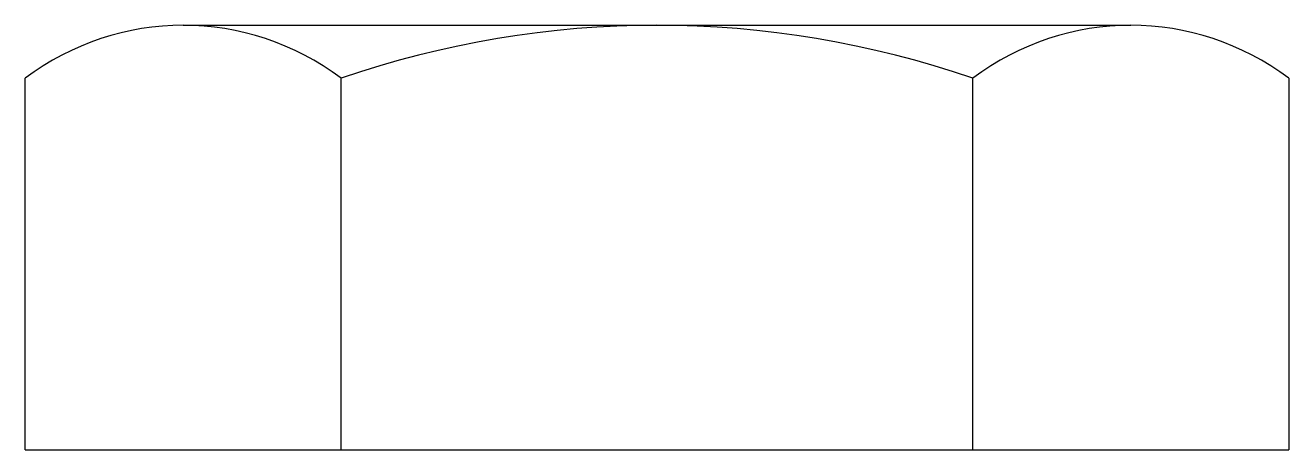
# Model space of a CAD drawing. Extents: x 33.8 to 81.2, y 19.9 to 35.8.
import ezdxf

# ---------------------------------------------------------------- set-up
doc = ezdxf.new("R2010")
doc.units = 0
doc.header["$LTSCALE"] = 10
doc.layers.get('0').update_dxf_attribs({"linetype": 'CONTINUOUS'})

msp = doc.modelspace()

# ---------------------------------------------------------------- linework, layer by layer
for p, q in [((39.74655, 35.7738), (75.25355, 35.7738)), ((33.82865, 19.8738), (33.82865, 33.7863)), ((45.66435, 19.8738), (45.66435, 33.7863)), ((69.33575, 19.8738), (69.33575, 33.7863)), ((81.17135, 33.7863), (81.17135, 19.8738)), ((33.82865, 19.8738), (81.17135, 19.8738))]:
    msp.add_line(p, q)
for centre, radius, start, end in [((39.74655, 25.9698), 9.80402, 52.87083, 127.1291), ((57.50005, -0.461), 36.23483, 70.93519, 109.0649), ((75.25355, 25.9698), 9.80402, 52.87083, 127.1291)]:
    msp.add_arc(centre, radius, start, end)

doc.saveas('drawing.dxf')
